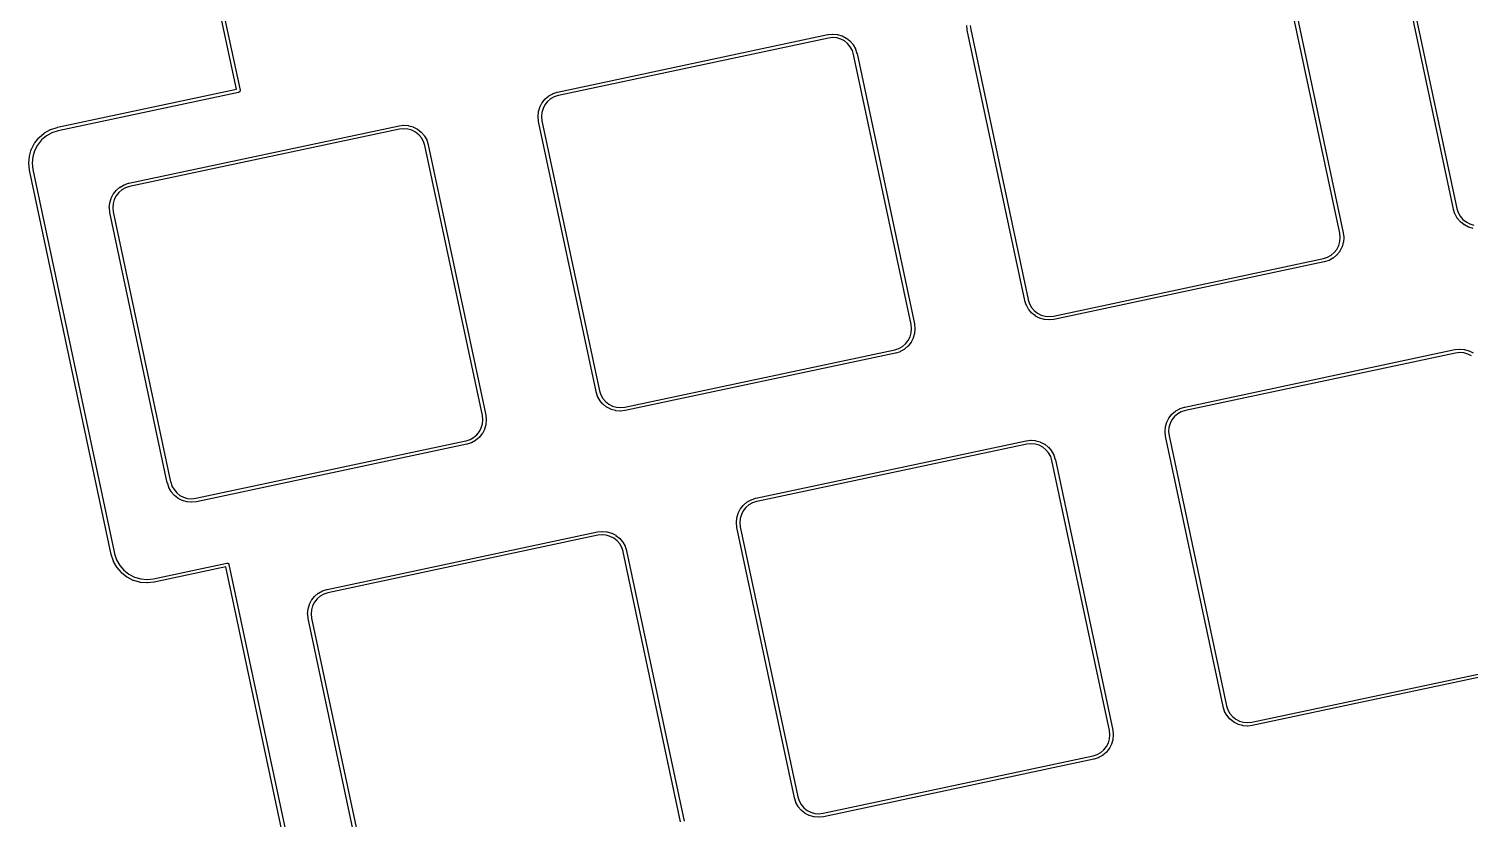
# Model space of a CAD drawing. Extents: x 18 to 369, y 6 to 139.
# Drawn here: x 190.5 to 253.2, y 63.1 to 97.5 of the extents above; entities that cross this region are included whole.
import ezdxf

# ---------------------------------------------------------------- set-up
doc = ezdxf.new("R2010")
doc.units = 0
doc.layers.add('BLACK', color=7, linetype='CONTINUOUS')

msp = doc.modelspace()

# ---------------------------------------------------------------- linework, layer by layer
at = {"layer": 'BLACK', "linetype": 'CONTINUOUS'}
for p, q in [((199.561, 94.8669), (195.925, 111.971)), ((196.073, 111.995), (199.722, 94.8284)), ((252.461, 89.6509), (249.965, 101.396)), ((250.113, 101.42), (252.607, 89.6857)), ((247.52, 88.6081), (245.026, 100.342)), ((245.172, 100.377), (247.668, 88.6321)), ((213.526, 94.7458), (225.268, 97.2415)), ((225.268, 97.2415), (225.277, 97.2426)), ((225.277, 97.2426), (225.465, 97.2637)), ((225.475, 97.1138), (225.292, 97.0933)), ((225.465, 97.2637), (225.466, 97.2638)), ((225.465, 97.2637), (225.465, 97.2637)), ((225.465, 97.2637), (225.465, 97.2637)), ((225.466, 97.2638), (225.473, 97.2638)), ((225.473, 97.2638), (225.48, 97.2639)), ((225.654, 97.0987), (225.475, 97.1138)), ((225.48, 97.2639), (225.674, 97.2476)), ((225.674, 97.2476), (225.675, 97.2475)), ((225.675, 97.2475), (225.682, 97.2462)), ((225.682, 97.2462), (225.689, 97.2449)), ((225.689, 97.2449), (225.876, 97.1911)), ((225.876, 97.1911), (225.877, 97.1908)), ((225.877, 97.1908), (225.884, 97.1883)), ((225.884, 97.1883), (225.89, 97.1858)), ((225.89, 97.1858), (226.064, 97.0965)), ((231.33, 97.4462), (231.309, 97.6327)), ((231.33, 97.4461), (231.33, 97.4462)), ((231.331, 97.4351), (231.33, 97.4461)), ((233.828, 85.6902), (231.331, 97.4351)), ((231.459, 97.6421), (231.48, 97.459)), ((231.48, 97.459), (233.974, 85.7251)), ((225.292, 97.0933), (213.558, 94.5992)), ((225.828, 97.049), (225.654, 97.0987)), ((225.988, 96.9665), (225.828, 97.049)), ((226.13, 96.8544), (225.988, 96.9665)), ((226.064, 97.0965), (226.064, 97.0965)), ((226.064, 97.0965), (226.064, 97.0965)), ((226.064, 97.0965), (226.064, 97.0961)), ((226.064, 97.0961), (226.07, 97.0923)), ((226.07, 97.0923), (226.076, 97.0886)), ((226.076, 97.0886), (226.229, 96.9674)), ((226.247, 96.717), (226.13, 96.8544)), ((226.229, 96.9674), (226.229, 96.9674)), ((226.229, 96.9674), (226.229, 96.9674)), ((226.229, 96.9674), (226.23, 96.9667)), ((226.23, 96.9667), (226.234, 96.962)), ((226.234, 96.962), (226.239, 96.9572)), ((226.239, 96.9572), (226.366, 96.8086)), ((226.335, 96.5594), (226.247, 96.717)), ((226.392, 96.3844), (226.335, 96.5594)), ((226.366, 96.8086), (226.366, 96.8086)), ((226.366, 96.8086), (226.366, 96.8086)), ((226.366, 96.8086), (226.366, 96.8078)), ((226.366, 96.8078), (226.37, 96.8022)), ((226.37, 96.8022), (226.374, 96.7966)), ((226.374, 96.7966), (226.469, 96.6262)), ((226.469, 96.6262), (226.469, 96.6262)), ((226.469, 96.6262), (226.469, 96.6262)), ((226.469, 96.6262), (226.47, 96.6253)), ((226.47, 96.6253), (226.473, 96.619)), ((226.473, 96.619), (226.475, 96.6128)), ((226.475, 96.6128), (226.536, 96.4272)), ((226.392, 96.3814), (226.392, 96.3844)), ((228.887, 84.6474), (226.392, 96.3814)), ((226.536, 96.4272), (226.536, 96.4262)), ((226.536, 96.4262), (226.537, 96.423)), ((226.537, 96.423), (226.538, 96.4199)), ((226.538, 96.4199), (226.538, 96.4165)), ((226.538, 96.4165), (226.538, 96.4164)), ((226.538, 96.4164), (229.035, 84.6714)), ((191.785, 93.2143), (199.561, 94.8669)), ((199.662, 94.7351), (191.82, 93.0684)), ((199.665, 94.7355), (199.662, 94.7351)), ((199.669, 94.7366), (199.665, 94.7355)), ((199.679, 94.7399), (199.669, 94.7366)), ((199.669, 94.7366), (199.669, 94.7366)), ((199.692, 94.7471), (199.679, 94.7399)), ((199.704, 94.7566), (199.692, 94.7471)), ((199.713, 94.7681), (199.704, 94.7566)), ((199.72, 94.7813), (199.713, 94.7681)), ((199.724, 94.7954), (199.72, 94.7813)), ((199.722, 94.8284), (199.723, 94.8248)), ((199.723, 94.8248), (199.725, 94.8102)), ((199.725, 94.8102), (199.724, 94.7954)), ((213.142, 94.5809), (213.313, 94.6762)), ((213.313, 94.6762), (213.314, 94.6767)), ((213.313, 94.6762), (213.313, 94.6762)), ((213.313, 94.6762), (213.313, 94.6762)), ((213.314, 94.6767), (213.32, 94.6793)), ((213.32, 94.6793), (213.326, 94.682)), ((213.326, 94.682), (213.512, 94.7423)), ((213.555, 94.5985), (213.38, 94.5416)), ((213.512, 94.7423), (213.513, 94.7426)), ((213.513, 94.7426), (213.516, 94.7433)), ((213.516, 94.7433), (213.519, 94.7443)), ((213.519, 94.7443), (213.523, 94.745)), ((213.523, 94.7451), (213.526, 94.7458)), ((213.523, 94.745), (213.523, 94.7451)), ((213.526, 94.7458), (213.526, 94.7458)), ((213.526, 94.7458), (213.526, 94.7458)), ((213.558, 94.5992), (213.555, 94.5985)), ((213.558, 94.5992), (213.558, 94.5992)), ((212.694, 93.8955), (212.748, 94.0831)), ((212.748, 94.0841), (212.751, 94.0904)), ((212.748, 94.0831), (212.748, 94.0841)), ((212.751, 94.0904), (212.753, 94.0967)), ((212.753, 94.0967), (212.843, 94.2703)), ((212.89, 94.0347), (212.84, 93.8612)), ((212.843, 94.2712), (212.847, 94.2769)), ((212.843, 94.2703), (212.843, 94.2712)), ((212.843, 94.2703), (212.843, 94.2703)), ((212.843, 94.2703), (212.843, 94.2703)), ((212.847, 94.2769), (212.85, 94.2826)), ((212.85, 94.2826), (212.972, 94.4356)), ((212.973, 94.1952), (212.89, 94.0347)), ((212.972, 94.4364), (212.977, 94.4412)), ((212.972, 94.4356), (212.972, 94.4364)), ((213.085, 94.3366), (212.973, 94.1952)), ((212.977, 94.4412), (212.982, 94.4461)), ((212.982, 94.4461), (213.13, 94.5726)), ((213.222, 94.4536), (213.085, 94.3366)), ((213.13, 94.5726), (213.131, 94.5733)), ((213.13, 94.5726), (213.13, 94.5726)), ((213.13, 94.5726), (213.13, 94.5726)), ((213.131, 94.5733), (213.137, 94.5771)), ((213.137, 94.5771), (213.142, 94.5809)), ((213.38, 94.5416), (213.222, 94.4536)), ((212.675, 93.6866), (212.691, 93.8811)), ((212.675, 93.6798), (212.675, 93.6866)), ((212.675, 93.673), (212.675, 93.6798)), ((212.675, 93.672), (212.675, 93.673)), ((212.697, 93.4781), (212.675, 93.672)), ((212.691, 93.8811), (212.692, 93.8822)), ((212.692, 93.8822), (212.693, 93.8888)), ((212.693, 93.8888), (212.694, 93.8955)), ((212.697, 93.478), (212.697, 93.4781)), ((212.698, 93.4744), (212.697, 93.478)), ((215.194, 81.7295), (212.698, 93.4744)), ((212.84, 93.8612), (212.825, 93.6814)), ((212.825, 93.6814), (212.846, 93.4984)), ((212.846, 93.4984), (215.34, 81.7643)), ((190.797, 92.5336), (190.979, 92.763)), ((190.979, 92.7639), (190.984, 92.7687)), ((190.979, 92.763), (190.979, 92.7639)), ((190.979, 92.763), (190.979, 92.763)), ((190.979, 92.763), (190.979, 92.763)), ((190.984, 92.7687), (190.989, 92.7736)), ((190.989, 92.7736), (191.212, 92.9633)), ((191.303, 92.8443), (191.092, 92.6641)), ((191.212, 92.9633), (191.213, 92.964)), ((191.212, 92.9633), (191.212, 92.9633)), ((191.212, 92.9633), (191.212, 92.9633)), ((191.213, 92.964), (191.218, 92.9678)), ((191.218, 92.9678), (191.224, 92.9717)), ((191.224, 92.9717), (191.479, 93.1145)), ((191.546, 92.98), (191.303, 92.8443)), ((191.479, 93.1145), (191.48, 93.115)), ((191.48, 93.115), (191.487, 93.1176)), ((191.487, 93.1176), (191.493, 93.1203)), ((191.493, 93.1203), (191.771, 93.2108)), ((191.814, 93.067), (191.546, 92.98)), ((191.771, 93.2108), (191.772, 93.2111)), ((191.772, 93.2111), (191.775, 93.2118)), ((191.775, 93.2118), (191.779, 93.2128)), ((191.779, 93.2128), (191.785, 93.2142)), ((191.785, 93.2142), (191.785, 93.2143)), ((191.82, 93.0684), (191.814, 93.067)), ((194.892, 90.7851), (206.634, 93.2808)), ((206.658, 93.1326), (194.924, 90.6385)), ((206.634, 93.2808), (206.638, 93.2812)), ((206.638, 93.2812), (206.832, 93.303)), ((206.638, 93.2812), (206.638, 93.2812)), ((206.841, 93.1531), (206.658, 93.1326)), ((206.832, 93.303), (206.833, 93.3031)), ((206.832, 93.303), (206.832, 93.303)), ((206.833, 93.3031), (206.839, 93.3031)), ((206.839, 93.3031), (206.846, 93.3032)), ((207.021, 93.138), (206.841, 93.1531)), ((206.846, 93.3032), (207.041, 93.2869)), ((207.194, 93.0883), (207.021, 93.138)), ((207.041, 93.2869), (207.041, 93.2869)), ((207.041, 93.2869), (207.042, 93.2868)), ((207.042, 93.2868), (207.048, 93.2855)), ((207.048, 93.2855), (207.055, 93.2842)), ((207.055, 93.2842), (207.243, 93.2304)), ((207.355, 93.0058), (207.194, 93.0883)), ((207.243, 93.2304), (207.243, 93.2304)), ((207.243, 93.2304), (207.243, 93.2304)), ((207.243, 93.2304), (207.244, 93.2301)), ((207.244, 93.2301), (207.25, 93.2275)), ((207.25, 93.2275), (207.256, 93.225)), ((207.256, 93.225), (207.43, 93.1358)), ((207.496, 92.8937), (207.355, 93.0058)), ((207.43, 93.1358), (207.43, 93.1358)), ((207.43, 93.1358), (207.43, 93.1358)), ((207.43, 93.1358), (207.431, 93.1353)), ((207.431, 93.1353), (207.436, 93.1316)), ((207.436, 93.1316), (207.442, 93.1279)), ((207.442, 93.1279), (207.595, 93.0067)), ((207.613, 92.7563), (207.496, 92.8937)), ((207.595, 93.0067), (207.596, 93.006)), ((207.596, 93.006), (207.601, 93.0012)), ((207.601, 93.0012), (207.606, 92.9965)), ((207.606, 92.9965), (207.732, 92.8479)), ((207.701, 92.5987), (207.613, 92.7563)), ((207.732, 92.8479), (207.732, 92.8479)), ((207.732, 92.8479), (207.732, 92.8479)), ((207.732, 92.8479), (207.733, 92.8471)), ((207.733, 92.8471), (207.737, 92.8415)), ((207.737, 92.8415), (207.74, 92.8359)), ((207.74, 92.8359), (207.836, 92.6655)), ((190.569, 91.9659), (190.65, 92.2473)), ((190.65, 92.2483), (190.653, 92.2546)), ((190.65, 92.2473), (190.65, 92.2483)), ((190.653, 92.2546), (190.655, 92.2609)), ((190.655, 92.2609), (190.789, 92.5213)), ((190.792, 92.1989), (190.715, 91.9316)), ((190.789, 92.5222), (190.793, 92.5279)), ((190.789, 92.5213), (190.789, 92.5222)), ((190.789, 92.5213), (190.789, 92.5213)), ((190.789, 92.5213), (190.789, 92.5213)), ((190.919, 92.4462), (190.792, 92.1989)), ((190.793, 92.5279), (190.797, 92.5336)), ((191.092, 92.6641), (190.919, 92.4462)), ((207.758, 92.4237), (207.701, 92.5987)), ((207.759, 92.4206), (207.758, 92.4237)), ((210.253, 80.6867), (207.759, 92.4206)), ((207.836, 92.6655), (207.836, 92.6646)), ((207.836, 92.6646), (207.839, 92.6583)), ((207.839, 92.6583), (207.842, 92.6521)), ((207.842, 92.6521), (207.902, 92.4665)), ((207.902, 92.4665), (207.902, 92.4655)), ((207.902, 92.4655), (207.903, 92.4623)), ((207.903, 92.4623), (207.904, 92.4591)), ((207.904, 92.4591), (207.905, 92.4558)), ((207.905, 92.4558), (207.905, 92.4557)), ((207.905, 92.4557), (207.905, 92.4524)), ((207.905, 92.4524), (207.905, 92.4523)), ((207.905, 92.4523), (207.905, 92.4522)), ((207.905, 92.4522), (210.401, 80.7107)), ((190.542, 91.6598), (190.566, 91.9515)), ((190.542, 91.653), (190.542, 91.6598)), ((190.542, 91.6462), (190.542, 91.653)), ((190.542, 91.6452), (190.542, 91.6462)), ((190.574, 91.3617), (190.542, 91.6452)), ((190.566, 91.9526), (190.568, 91.9592)), ((190.566, 91.9515), (190.566, 91.9526)), ((190.568, 91.9592), (190.569, 91.9659)), ((190.715, 91.9316), (190.692, 91.6546)), ((190.692, 91.6546), (190.723, 91.3744)), ((190.574, 91.3616), (190.574, 91.3617)), ((190.575, 91.3506), (190.574, 91.3616)), ((194.124, 74.6562), (190.575, 91.3506)), ((190.723, 91.3744), (194.27, 74.6911)), ((194.12, 90.136), (194.209, 90.3096)), ((194.209, 90.3105), (194.213, 90.3162)), ((194.209, 90.3096), (194.209, 90.3105)), ((194.209, 90.3096), (194.209, 90.3096)), ((194.209, 90.3096), (194.209, 90.3096)), ((194.213, 90.3162), (194.217, 90.3219)), ((194.217, 90.3219), (194.338, 90.4749)), ((194.339, 90.2345), (194.256, 90.074)), ((194.338, 90.4749), (194.339, 90.4757)), ((194.339, 90.4757), (194.343, 90.4805)), ((194.451, 90.3759), (194.339, 90.2345)), ((194.343, 90.4805), (194.348, 90.4854)), ((194.348, 90.4854), (194.497, 90.6119)), ((194.588, 90.4929), (194.451, 90.3759)), ((194.497, 90.6119), (194.498, 90.6125)), ((194.497, 90.6119), (194.497, 90.6119)), ((194.497, 90.6119), (194.497, 90.6119)), ((194.498, 90.6125), (194.503, 90.6163)), ((194.503, 90.6163), (194.509, 90.6202)), ((194.509, 90.6202), (194.679, 90.7154)), ((194.746, 90.5809), (194.588, 90.4929)), ((194.679, 90.7154), (194.68, 90.7159)), ((194.68, 90.7159), (194.686, 90.7186)), ((194.686, 90.7186), (194.693, 90.7213)), ((194.693, 90.7213), (194.878, 90.7816)), ((194.921, 90.6378), (194.746, 90.5809)), ((194.878, 90.7816), (194.879, 90.7819)), ((194.879, 90.7819), (194.882, 90.7826)), ((194.882, 90.7826), (194.885, 90.7836)), ((194.885, 90.7836), (194.889, 90.7843)), ((194.889, 90.7844), (194.892, 90.785)), ((194.889, 90.7843), (194.889, 90.7844)), ((194.892, 90.785), (194.892, 90.7851)), ((194.892, 90.7851), (194.892, 90.7851)), ((194.924, 90.6385), (194.921, 90.6378)), ((194.924, 90.6385), (194.924, 90.6385)), ((194.041, 89.7259), (194.058, 89.9204)), ((194.042, 89.7191), (194.041, 89.7259)), ((194.042, 89.7123), (194.042, 89.7191)), ((194.042, 89.7113), (194.042, 89.7123)), ((194.063, 89.5173), (194.042, 89.7113)), ((194.058, 89.9214), (194.059, 89.9281)), ((194.058, 89.9204), (194.058, 89.9214)), ((194.059, 89.9281), (194.06, 89.9348)), ((194.06, 89.9348), (194.114, 90.1224)), ((194.114, 90.1224), (194.115, 90.1234)), ((194.114, 90.1224), (194.114, 90.1224)), ((194.114, 90.1224), (194.114, 90.1224)), ((194.115, 90.1234), (194.117, 90.1297)), ((194.117, 90.1297), (194.12, 90.136)), ((194.207, 89.9005), (194.192, 89.7207)), ((194.192, 89.7207), (194.212, 89.5377)), ((194.256, 90.074), (194.207, 89.9005)), ((252.461, 89.6508), (252.461, 89.6509)), ((252.462, 89.6474), (252.461, 89.6508)), ((252.463, 89.6443), (252.462, 89.6474)), ((252.464, 89.6411), (252.463, 89.6443)), ((252.464, 89.6401), (252.464, 89.6411)), ((252.524, 89.4545), (252.464, 89.6401)), ((252.607, 89.6857), (252.608, 89.6828)), ((252.608, 89.6828), (252.665, 89.5078)), ((194.064, 89.5137), (194.063, 89.5173)), ((194.063, 89.5173), (194.063, 89.5173)), ((196.56, 77.7687), (194.064, 89.5137)), ((194.212, 89.5377), (196.706, 77.8036)), ((252.527, 89.4483), (252.524, 89.4545)), ((252.53, 89.442), (252.527, 89.4483)), ((252.53, 89.4411), (252.53, 89.442)), ((252.53, 89.441), (252.53, 89.4411)), ((252.53, 89.4411), (252.53, 89.4411)), ((252.626, 89.2707), (252.53, 89.441)), ((252.629, 89.2651), (252.626, 89.2707)), ((252.633, 89.2595), (252.629, 89.2651)), ((252.634, 89.2587), (252.633, 89.2595)), ((252.76, 89.11), (252.634, 89.2587)), ((252.634, 89.2587), (252.634, 89.2587)), ((252.634, 89.2587), (252.634, 89.2587)), ((252.665, 89.5078), (252.753, 89.3503)), ((252.753, 89.3503), (252.87, 89.2129)), ((252.765, 89.1053), (252.76, 89.11)), ((252.77, 89.1005), (252.765, 89.1053)), ((252.771, 89.0999), (252.77, 89.1005)), ((252.924, 88.9786), (252.771, 89.0999)), ((252.771, 89.0999), (252.771, 89.0999)), ((252.771, 89.0999), (252.771, 89.0999)), ((252.87, 89.2129), (253.011, 89.1008)), ((252.93, 88.975), (252.924, 88.9786)), ((252.935, 88.9712), (252.93, 88.975)), ((252.936, 88.9707), (252.935, 88.9712)), ((253.11, 88.8815), (252.936, 88.9707)), ((252.936, 88.9707), (252.936, 88.9707)), ((252.936, 88.9707), (252.936, 88.9707)), ((253.011, 89.1008), (253.172, 89.0183)), ((253.172, 89.0183), (253.345, 88.9685)), ((247.541, 88.4251), (247.52, 88.6081)), ((247.526, 88.2453), (247.541, 88.4251)), ((247.668, 88.6321), (247.669, 88.6285)), ((247.669, 88.6285), (247.669, 88.6285)), ((247.669, 88.6285), (247.691, 88.4345)), ((247.691, 88.4199), (247.675, 88.2254)), ((247.691, 88.4345), (247.691, 88.4335)), ((247.691, 88.4335), (247.691, 88.4267)), ((247.691, 88.4267), (247.691, 88.4199)), ((253.116, 88.879), (253.11, 88.8815)), ((253.122, 88.8764), (253.116, 88.879)), ((253.123, 88.8761), (253.122, 88.8764)), ((253.311, 88.8223), (253.123, 88.8761)), ((247.144, 87.6529), (247.281, 87.7699)), ((247.281, 87.7699), (247.393, 87.9113)), ((247.393, 87.9113), (247.476, 88.0718)), ((247.516, 87.8239), (247.394, 87.671)), ((247.476, 88.0718), (247.526, 88.2453)), ((247.519, 87.8296), (247.516, 87.8239)), ((247.523, 87.8353), (247.519, 87.8296)), ((247.613, 88.0098), (247.523, 87.8362)), ((247.523, 87.8362), (247.523, 87.8362)), ((247.523, 87.8362), (247.523, 87.8362)), ((247.523, 87.8362), (247.523, 87.8353)), ((247.615, 88.0162), (247.613, 88.0098)), ((247.618, 88.0224), (247.615, 88.0162)), ((247.672, 88.211), (247.618, 88.0234)), ((247.618, 88.0234), (247.618, 88.0224)), ((247.673, 88.2177), (247.672, 88.211)), ((247.674, 88.2244), (247.673, 88.2177)), ((247.675, 88.2254), (247.674, 88.2244)), ((235.074, 85.0132), (246.808, 87.5074)), ((246.843, 87.3615), (235.098, 84.865)), ((246.808, 87.5074), (246.811, 87.508)), ((246.811, 87.508), (246.986, 87.5649)), ((246.847, 87.3622), (246.843, 87.3615)), ((246.843, 87.3615), (246.843, 87.3615)), ((246.85, 87.3632), (246.847, 87.3622)), ((246.853, 87.3639), (246.85, 87.3632)), ((246.854, 87.3642), (246.853, 87.3639)), ((247.04, 87.4245), (246.854, 87.3642)), ((246.986, 87.5649), (247.144, 87.6529)), ((247.046, 87.4272), (247.04, 87.4245)), ((247.052, 87.4299), (247.046, 87.4272)), ((247.053, 87.4304), (247.052, 87.4299)), ((247.224, 87.5256), (247.053, 87.4304)), ((247.053, 87.4304), (247.053, 87.4304)), ((247.053, 87.4304), (247.053, 87.4304)), ((247.229, 87.5295), (247.224, 87.5256)), ((247.235, 87.5333), (247.229, 87.5295)), ((247.236, 87.5339), (247.235, 87.5333)), ((247.384, 87.6604), (247.236, 87.534)), ((247.236, 87.534), (247.236, 87.5339)), ((247.236, 87.5339), (247.236, 87.5339)), ((247.389, 87.6653), (247.384, 87.6604)), ((247.394, 87.6702), (247.389, 87.6653)), ((247.394, 87.671), (247.394, 87.6702)), ((233.828, 85.69), (233.828, 85.6902)), ((233.828, 85.6867), (233.828, 85.69)), ((233.829, 85.6836), (233.828, 85.6867)), ((233.83, 85.6804), (233.829, 85.6836)), ((233.83, 85.6794), (233.83, 85.6804)), ((233.891, 85.4938), (233.83, 85.6794)), ((233.893, 85.4875), (233.891, 85.4938)), ((233.896, 85.4813), (233.893, 85.4875)), ((233.897, 85.4804), (233.896, 85.4813)), ((233.897, 85.4803), (233.897, 85.4804)), ((233.992, 85.31), (233.897, 85.4803)), ((233.897, 85.4803), (233.897, 85.4803)), ((233.974, 85.7251), (233.974, 85.7221)), ((233.974, 85.7221), (234.031, 85.5471)), ((233.996, 85.3044), (233.992, 85.31)), ((233.999, 85.2988), (233.996, 85.3044)), ((234, 85.298), (233.999, 85.2988)), ((234, 85.2979), (234, 85.298)), ((234, 85.298), (234, 85.298)), ((234.127, 85.1493), (234, 85.2979)), ((234.031, 85.5471), (234.119, 85.3896)), ((234.119, 85.3896), (234.236, 85.2521)), ((234.236, 85.2521), (234.378, 85.1401)), ((228.907, 84.4644), (228.887, 84.6474)), ((229.035, 84.6714), (229.035, 84.6678)), ((229.035, 84.6678), (229.035, 84.6678)), ((229.035, 84.6678), (229.057, 84.4738)), ((234.132, 85.1446), (234.127, 85.1493)), ((234.136, 85.1398), (234.132, 85.1446)), ((234.137, 85.1392), (234.136, 85.1398)), ((234.29, 85.0179), (234.137, 85.1392)), ((234.296, 85.0142), (234.29, 85.0179)), ((234.302, 85.0105), (234.296, 85.0142)), ((234.302, 85.01), (234.302, 85.0105)), ((234.476, 84.9208), (234.302, 85.01)), ((234.378, 85.1401), (234.538, 85.0576)), ((234.482, 84.9183), (234.476, 84.9208)), ((234.489, 84.9157), (234.482, 84.9183)), ((234.49, 84.9154), (234.489, 84.9157)), ((234.677, 84.8616), (234.49, 84.9154)), ((234.538, 85.0576), (234.712, 85.0078)), ((234.684, 84.8604), (234.677, 84.8616)), ((234.691, 84.8591), (234.684, 84.8604)), ((234.692, 84.859), (234.691, 84.8591)), ((234.886, 84.8426), (234.692, 84.859)), ((234.692, 84.859), (234.692, 84.859)), ((234.692, 84.859), (234.692, 84.859)), ((234.712, 85.0078), (234.891, 84.9927)), ((234.893, 84.8427), (234.886, 84.8426)), ((234.891, 84.9927), (235.074, 85.0132)), ((234.9, 84.8427), (234.893, 84.8427)), ((234.901, 84.8428), (234.9, 84.8427)), ((235.095, 84.8646), (234.901, 84.8428)), ((235.098, 84.865), (235.095, 84.8646)), ((235.095, 84.8646), (235.095, 84.8646)), ((228.648, 83.8092), (228.76, 83.9506)), ((228.76, 83.9506), (228.842, 84.1111)), ((228.842, 84.1111), (228.892, 84.2846)), ((228.979, 84.0491), (228.89, 83.8755)), ((228.892, 84.2846), (228.907, 84.4644)), ((228.981, 84.0554), (228.979, 84.0491)), ((228.984, 84.0617), (228.981, 84.0554)), ((229.038, 84.2503), (228.984, 84.0627)), ((228.984, 84.0627), (228.984, 84.0617)), ((229.039, 84.257), (229.038, 84.2503)), ((229.041, 84.2637), (229.039, 84.257)), ((229.057, 84.4592), (229.041, 84.2647)), ((229.041, 84.2647), (229.041, 84.2647)), ((229.041, 84.2647), (229.041, 84.2647)), ((229.041, 84.2647), (229.041, 84.2637)), ((229.057, 84.4738), (229.057, 84.4728)), ((229.057, 84.4728), (229.057, 84.466)), ((229.057, 84.466), (229.057, 84.4592)), ((216.441, 81.0525), (228.175, 83.5467)), ((228.21, 83.4008), (216.465, 80.9043)), ((228.175, 83.5467), (228.178, 83.5473)), ((228.178, 83.5473), (228.353, 83.6042)), ((228.213, 83.4015), (228.21, 83.4008)), ((228.21, 83.4008), (228.21, 83.4008)), ((228.216, 83.4025), (228.213, 83.4015)), ((228.219, 83.4032), (228.216, 83.4025)), ((228.22, 83.4035), (228.219, 83.4032)), ((228.406, 83.4638), (228.22, 83.4035)), ((228.353, 83.6042), (228.51, 83.6922)), ((228.412, 83.4665), (228.406, 83.4638)), ((228.419, 83.4692), (228.412, 83.4665)), ((228.59, 83.5649), (228.419, 83.4697)), ((228.419, 83.4697), (228.419, 83.4697)), ((228.419, 83.4697), (228.419, 83.4697)), ((228.419, 83.4697), (228.419, 83.4692)), ((228.51, 83.6922), (228.648, 83.8092)), ((228.595, 83.5687), (228.59, 83.5649)), ((228.601, 83.5726), (228.595, 83.5687)), ((228.602, 83.5732), (228.601, 83.5726)), ((228.75, 83.6997), (228.602, 83.5732)), ((228.755, 83.7046), (228.75, 83.6997)), ((228.76, 83.7094), (228.755, 83.7046)), ((228.761, 83.7102), (228.76, 83.7094)), ((228.882, 83.8632), (228.761, 83.7102)), ((228.886, 83.8689), (228.882, 83.8632)), ((228.889, 83.8746), (228.886, 83.8689)), ((228.89, 83.8755), (228.889, 83.8746)), ((240.78, 81.0565), (252.521, 83.5523)), ((252.545, 83.404), (240.811, 80.9099)), ((252.521, 83.5523), (252.528, 83.553)), ((252.528, 83.553), (252.719, 83.5744)), ((252.728, 83.4245), (252.545, 83.404)), ((252.719, 83.5744), (252.72, 83.5745)), ((252.719, 83.5744), (252.719, 83.5744)), ((252.72, 83.5745), (252.727, 83.5745)), ((252.727, 83.5745), (252.734, 83.5746)), ((252.908, 83.4094), (252.728, 83.4245)), ((252.734, 83.5746), (252.928, 83.5583)), ((253.082, 83.3597), (252.908, 83.4094)), ((252.928, 83.5583), (252.929, 83.5582)), ((252.929, 83.5582), (252.936, 83.5569)), ((252.936, 83.5569), (252.942, 83.5557)), ((252.942, 83.5557), (253.13, 83.5019)), ((253.242, 83.2772), (253.082, 83.3597)), ((253.13, 83.5019), (253.13, 83.5019)), ((253.13, 83.5019), (253.131, 83.5016)), ((253.131, 83.5016), (253.137, 83.499)), ((253.137, 83.499), (253.144, 83.4965)), ((253.144, 83.4965), (253.317, 83.4073)), ((215.194, 81.7293), (215.194, 81.7295)), ((215.195, 81.726), (215.194, 81.7293)), ((215.196, 81.7229), (215.195, 81.726)), ((215.196, 81.7196), (215.196, 81.7229)), ((215.197, 81.7186), (215.196, 81.7196)), ((215.257, 81.533), (215.197, 81.7186)), ((215.26, 81.5268), (215.257, 81.533)), ((215.262, 81.5205), (215.26, 81.5268)), ((215.263, 81.5196), (215.262, 81.5205)), ((215.358, 81.3493), (215.263, 81.5196)), ((215.263, 81.5196), (215.263, 81.5196)), ((215.263, 81.5196), (215.263, 81.5196)), ((215.34, 81.7643), (215.341, 81.7614)), ((215.341, 81.7614), (215.397, 81.5864)), ((215.397, 81.5864), (215.485, 81.4289)), ((215.362, 81.3437), (215.358, 81.3493)), ((215.366, 81.338), (215.362, 81.3437)), ((215.366, 81.3372), (215.366, 81.338)), ((215.493, 81.1886), (215.366, 81.3372)), ((215.366, 81.3372), (215.366, 81.3372)), ((215.366, 81.3372), (215.366, 81.3372)), ((215.485, 81.4289), (215.602, 81.2914)), ((215.498, 81.1839), (215.493, 81.1886)), ((215.503, 81.1791), (215.498, 81.1839)), ((215.503, 81.1784), (215.503, 81.1791)), ((215.656, 81.0572), (215.503, 81.1784)), ((215.602, 81.2914), (215.744, 81.1793)), ((215.662, 81.0535), (215.656, 81.0572)), ((215.668, 81.0498), (215.662, 81.0535)), ((215.669, 81.0493), (215.668, 81.0498)), ((215.842, 80.9601), (215.669, 81.0493)), ((215.744, 81.1793), (215.904, 81.0969)), ((215.849, 80.9576), (215.842, 80.9601)), ((215.855, 80.955), (215.849, 80.9576)), ((215.856, 80.9547), (215.855, 80.955)), ((216.044, 80.9009), (215.856, 80.9547)), ((215.904, 81.0969), (216.078, 81.0471)), ((216.05, 80.8997), (216.044, 80.9009)), ((216.057, 80.8984), (216.05, 80.8997)), ((216.058, 80.8983), (216.057, 80.8984)), ((216.252, 80.8819), (216.058, 80.8983)), ((216.078, 81.0471), (216.258, 81.032)), ((216.259, 80.882), (216.252, 80.8819)), ((216.258, 81.032), (216.441, 81.0525)), ((216.266, 80.882), (216.259, 80.882)), ((216.267, 80.8821), (216.266, 80.882)), ((216.454, 80.9031), (216.267, 80.8821)), ((216.465, 80.9043), (216.454, 80.9031)), ((216.454, 80.9031), (216.454, 80.9031)), ((240.236, 80.7568), (240.384, 80.8833)), ((240.384, 80.8833), (240.385, 80.884)), ((240.384, 80.8833), (240.384, 80.8833)), ((240.384, 80.8833), (240.384, 80.8833)), ((240.385, 80.884), (240.391, 80.8878)), ((240.391, 80.8878), (240.396, 80.8917)), ((240.396, 80.8917), (240.567, 80.9869)), ((240.633, 80.8523), (240.476, 80.7643)), ((240.567, 80.9874), (240.574, 80.99)), ((240.567, 80.9869), (240.567, 80.9874)), ((240.567, 80.9869), (240.567, 80.9869)), ((240.567, 80.9869), (240.567, 80.9869)), ((240.574, 80.99), (240.58, 80.9927)), ((240.58, 80.9927), (240.766, 81.053)), ((240.808, 80.9092), (240.633, 80.8523)), ((240.766, 81.053), (240.767, 81.0534)), ((240.767, 81.0534), (240.77, 81.054)), ((240.77, 81.054), (240.773, 81.055)), ((240.773, 81.055), (240.776, 81.0557)), ((240.776, 81.0558), (240.78, 81.0565)), ((240.776, 81.0557), (240.776, 81.0558)), ((240.78, 81.0565), (240.78, 81.0565)), ((240.78, 81.0565), (240.78, 81.0565)), ((240.811, 80.9099), (240.808, 80.9092)), ((240.811, 80.9099), (240.811, 80.9099)), ((210.208, 80.1504), (210.258, 80.3239)), ((210.273, 80.5037), (210.253, 80.6867)), ((210.258, 80.3239), (210.273, 80.5037)), ((210.404, 80.2896), (210.351, 80.102)), ((210.401, 80.7107), (210.402, 80.7006)), ((210.402, 80.7006), (210.423, 80.5131)), ((210.406, 80.2963), (210.404, 80.2896)), ((210.407, 80.3029), (210.406, 80.2963)), ((210.423, 80.4985), (210.407, 80.304)), ((210.407, 80.304), (210.407, 80.3029)), ((210.423, 80.5131), (210.423, 80.5121)), ((210.423, 80.5121), (210.423, 80.5053)), ((210.423, 80.5053), (210.423, 80.4985)), ((239.929, 79.9974), (239.945, 80.1918)), ((239.945, 80.1929), (239.947, 80.1995)), ((239.945, 80.1918), (239.945, 80.1929)), ((239.947, 80.1995), (239.948, 80.2062)), ((239.948, 80.2062), (240.002, 80.3938)), ((240.002, 80.3948), (240.005, 80.4011)), ((240.002, 80.3938), (240.002, 80.3948)), ((240.005, 80.4011), (240.007, 80.4074)), ((240.007, 80.4074), (240.096, 80.581)), ((240.144, 80.3454), (240.094, 80.172)), ((240.096, 80.581), (240.097, 80.582)), ((240.096, 80.581), (240.096, 80.581)), ((240.096, 80.581), (240.096, 80.581)), ((240.097, 80.582), (240.1, 80.5876)), ((240.1, 80.5876), (240.104, 80.5933)), ((240.104, 80.5933), (240.225, 80.7463)), ((240.226, 80.5059), (240.144, 80.3454)), ((240.225, 80.7463), (240.226, 80.7471)), ((240.225, 80.7463), (240.225, 80.7463)), ((240.225, 80.7463), (240.225, 80.7463)), ((240.226, 80.7471), (240.231, 80.7519)), ((240.338, 80.6474), (240.226, 80.5059)), ((240.231, 80.7519), (240.236, 80.7568)), ((240.476, 80.7643), (240.338, 80.6474)), ((197.807, 77.0918), (209.541, 79.586)), ((209.541, 79.586), (209.544, 79.5866)), ((209.544, 79.5866), (209.719, 79.6435)), ((209.719, 79.6435), (209.876, 79.7315)), ((209.956, 79.6042), (209.786, 79.5089)), ((209.876, 79.7315), (210.014, 79.8485)), ((209.962, 79.608), (209.956, 79.6042)), ((209.967, 79.6118), (209.962, 79.608)), ((209.968, 79.6125), (209.967, 79.6118)), ((210.117, 79.739), (209.968, 79.6125)), ((209.968, 79.6125), (209.968, 79.6125)), ((209.968, 79.6125), (209.968, 79.6125)), ((210.014, 79.8485), (210.126, 79.9899)), ((210.121, 79.7439), (210.117, 79.739)), ((210.126, 79.7487), (210.121, 79.7439)), ((210.126, 79.9899), (210.208, 80.1504)), ((210.127, 79.7495), (210.126, 79.7487)), ((210.248, 79.9025), (210.127, 79.7495)), ((210.252, 79.9082), (210.248, 79.9025)), ((210.256, 79.9139), (210.252, 79.9082)), ((210.345, 80.0884), (210.256, 79.9148)), ((210.256, 79.9148), (210.256, 79.9148)), ((210.256, 79.9148), (210.256, 79.9148)), ((210.256, 79.9148), (210.256, 79.9139)), ((210.348, 80.0947), (210.345, 80.0884)), ((210.35, 80.101), (210.348, 80.0947)), ((210.351, 80.102), (210.35, 80.101)), ((210.351, 80.102), (210.351, 80.102)), ((210.351, 80.102), (210.351, 80.102)), ((222.146, 77.0958), (233.888, 79.5915)), ((233.888, 79.5915), (233.897, 79.5926)), ((233.897, 79.5926), (234.085, 79.6137)), ((234.085, 79.6137), (234.086, 79.6138)), ((234.086, 79.6138), (234.093, 79.6138)), ((234.093, 79.6138), (234.1, 79.6139)), ((234.1, 79.6139), (234.294, 79.5976)), ((234.294, 79.5976), (234.295, 79.5975)), ((234.295, 79.5975), (234.302, 79.5962)), ((234.302, 79.5962), (234.309, 79.5949)), ((234.309, 79.5949), (234.496, 79.5411)), ((239.929, 79.9905), (239.929, 79.9974)), ((239.929, 79.9838), (239.929, 79.9905)), ((239.929, 79.9827), (239.929, 79.9838)), ((239.951, 79.7888), (239.929, 79.9827)), ((239.951, 79.7851), (239.951, 79.7888)), ((239.951, 79.7888), (239.951, 79.7888)), ((242.448, 68.0402), (239.951, 79.7851)), ((240.094, 80.172), (240.079, 79.9921)), ((240.079, 79.9921), (240.099, 79.8091)), ((240.099, 79.8091), (242.594, 68.0751)), ((209.576, 79.44), (197.831, 76.9436)), ((209.579, 79.4408), (209.576, 79.4401)), ((209.576, 79.4401), (209.576, 79.44)), ((209.582, 79.4418), (209.579, 79.4408)), ((209.586, 79.4425), (209.582, 79.4418)), ((209.587, 79.4428), (209.586, 79.4425)), ((209.772, 79.5031), (209.587, 79.4428)), ((209.779, 79.5058), (209.772, 79.5031)), ((209.785, 79.5084), (209.779, 79.5058)), ((209.786, 79.5089), (209.785, 79.5084)), ((209.786, 79.5089), (209.786, 79.5089)), ((209.786, 79.5089), (209.786, 79.5089)), ((233.912, 79.4433), (222.178, 76.9492)), ((234.095, 79.4638), (233.912, 79.4433)), ((234.274, 79.4487), (234.095, 79.4638)), ((234.448, 79.399), (234.274, 79.4487)), ((234.608, 79.3165), (234.448, 79.399)), ((234.496, 79.5411), (234.497, 79.5408)), ((234.497, 79.5408), (234.504, 79.5383)), ((234.504, 79.5383), (234.51, 79.5358)), ((234.51, 79.5358), (234.684, 79.4465)), ((234.75, 79.2044), (234.608, 79.3165)), ((234.684, 79.4465), (234.684, 79.4465)), ((234.684, 79.4465), (234.684, 79.4465)), ((234.684, 79.4465), (234.684, 79.4461)), ((234.684, 79.4461), (234.69, 79.4423)), ((234.69, 79.4423), (234.696, 79.4386)), ((234.696, 79.4386), (234.849, 79.3174)), ((234.867, 79.067), (234.75, 79.2044)), ((234.849, 79.3174), (234.849, 79.3174)), ((234.849, 79.3174), (234.849, 79.3174)), ((234.849, 79.3174), (234.85, 79.3167)), ((234.85, 79.3167), (234.854, 79.312)), ((234.854, 79.312), (234.859, 79.3072)), ((234.859, 79.3072), (234.986, 79.1586)), ((234.955, 78.9094), (234.867, 79.067)), ((234.986, 79.1586), (234.987, 79.1578)), ((234.987, 79.1578), (234.99, 79.1522)), ((234.99, 79.1522), (234.994, 79.1466)), ((234.994, 79.1466), (235.089, 78.9762)), ((235.089, 78.9762), (235.089, 78.9762)), ((235.089, 78.9762), (235.089, 78.9762)), ((235.089, 78.9762), (235.09, 78.9753)), ((235.09, 78.9753), (235.093, 78.969)), ((235.093, 78.969), (235.095, 78.9628)), ((235.095, 78.9628), (235.156, 78.7772)), ((235.012, 78.7344), (234.955, 78.9094)), ((235.012, 78.7314), (235.012, 78.7344)), ((237.507, 66.9974), (235.012, 78.7314)), ((235.156, 78.7772), (235.156, 78.7762)), ((235.156, 78.7762), (235.157, 78.773)), ((235.157, 78.773), (235.158, 78.7699)), ((235.158, 78.7699), (235.158, 78.7665)), ((235.158, 78.7665), (235.158, 78.7664)), ((235.158, 78.7664), (237.655, 67.0214)), ((196.56, 77.7686), (196.56, 77.7687)), ((196.561, 77.7653), (196.56, 77.7686)), ((196.562, 77.7621), (196.561, 77.7653)), ((196.563, 77.7589), (196.562, 77.7621)), ((196.563, 77.7579), (196.563, 77.7589)), ((196.623, 77.5723), (196.563, 77.7579)), ((196.706, 77.8036), (196.707, 77.8007)), ((196.707, 77.8007), (196.764, 77.6257)), ((196.626, 77.5661), (196.623, 77.5723)), ((196.629, 77.5598), (196.626, 77.5661)), ((196.629, 77.5589), (196.629, 77.5598)), ((196.724, 77.3885), (196.629, 77.5589)), ((196.728, 77.3829), (196.724, 77.3885)), ((196.732, 77.3773), (196.728, 77.3829)), ((196.733, 77.3765), (196.732, 77.3773)), ((196.859, 77.2279), (196.733, 77.3765)), ((196.733, 77.3765), (196.733, 77.3765)), ((196.733, 77.3765), (196.733, 77.3765)), ((196.764, 77.6257), (196.852, 77.4681)), ((196.852, 77.4681), (196.969, 77.3307)), ((196.864, 77.2232), (196.859, 77.2279)), ((196.869, 77.2184), (196.864, 77.2232)), ((196.87, 77.2177), (196.869, 77.2184)), ((197.023, 77.0965), (196.87, 77.2177)), ((196.969, 77.3307), (197.11, 77.2186)), ((197.028, 77.0928), (197.023, 77.0965)), ((197.034, 77.0891), (197.028, 77.0928)), ((197.035, 77.0886), (197.034, 77.0891)), ((197.209, 76.9994), (197.035, 77.0886)), ((197.035, 77.0886), (197.035, 77.0886)), ((197.035, 77.0886), (197.035, 77.0886)), ((197.11, 77.2186), (197.271, 77.1361)), ((197.271, 77.1361), (197.444, 77.0864)), ((197.444, 77.0864), (197.624, 77.0713)), ((197.624, 77.0713), (197.807, 77.0918)), ((221.946, 77.032), (222.132, 77.0923)), ((222.132, 77.0923), (222.133, 77.0926)), ((222.133, 77.0926), (222.136, 77.0933)), ((222.136, 77.0933), (222.139, 77.0943)), ((222.139, 77.0943), (222.143, 77.095)), ((222.143, 77.0951), (222.146, 77.0958)), ((222.143, 77.095), (222.143, 77.0951)), ((222.146, 77.0958), (222.146, 77.0958)), ((222.146, 77.0958), (222.146, 77.0958)), ((197.215, 76.9969), (197.209, 76.9994)), ((197.221, 76.9943), (197.215, 76.9969)), ((197.222, 76.994), (197.221, 76.9943)), ((197.41, 76.9402), (197.222, 76.994)), ((197.417, 76.9389), (197.41, 76.9402)), ((197.423, 76.9376), (197.417, 76.9389)), ((197.424, 76.9375), (197.423, 76.9376)), ((197.619, 76.9212), (197.424, 76.9375)), ((197.626, 76.9213), (197.619, 76.9212)), ((197.632, 76.9213), (197.626, 76.9213)), ((197.633, 76.9214), (197.632, 76.9213)), ((197.827, 76.9432), (197.633, 76.9214)), ((197.633, 76.9214), (197.633, 76.9214)), ((197.831, 76.9436), (197.827, 76.9432)), ((197.827, 76.9432), (197.827, 76.9432)), ((221.314, 76.2455), (221.368, 76.4331)), ((221.368, 76.4341), (221.371, 76.4404)), ((221.368, 76.4331), (221.368, 76.4341)), ((221.371, 76.4404), (221.373, 76.4467)), ((221.373, 76.4467), (221.463, 76.6203)), ((221.463, 76.6212), (221.467, 76.6269)), ((221.463, 76.6203), (221.463, 76.6212)), ((221.463, 76.6203), (221.463, 76.6203)), ((221.463, 76.6203), (221.463, 76.6203)), ((221.467, 76.6269), (221.47, 76.6326)), ((221.47, 76.6326), (221.592, 76.7856)), ((221.593, 76.5452), (221.51, 76.3847)), ((221.592, 76.7864), (221.597, 76.7912)), ((221.592, 76.7856), (221.592, 76.7864)), ((221.592, 76.7856), (221.592, 76.7856)), ((221.592, 76.7856), (221.592, 76.7856)), ((221.705, 76.6866), (221.593, 76.5452)), ((221.597, 76.7912), (221.602, 76.7961)), ((221.602, 76.7961), (221.75, 76.9226)), ((221.842, 76.8036), (221.705, 76.6866)), ((221.75, 76.9226), (221.751, 76.9233)), ((221.75, 76.9226), (221.75, 76.9226)), ((221.75, 76.9226), (221.75, 76.9226)), ((221.751, 76.9233), (221.757, 76.927)), ((221.757, 76.927), (221.762, 76.9309)), ((221.762, 76.9309), (221.933, 77.0262)), ((222, 76.8916), (221.842, 76.8036)), ((221.933, 77.0262), (221.934, 77.0267)), ((221.933, 77.0262), (221.933, 77.0262)), ((221.933, 77.0262), (221.933, 77.0262)), ((221.934, 77.0267), (221.94, 77.0293)), ((221.94, 77.0293), (221.946, 77.032)), ((222.175, 76.9485), (222, 76.8916)), ((222.178, 76.9492), (222.175, 76.9485)), ((222.178, 76.9492), (222.178, 76.9492)), ((221.295, 76.0366), (221.311, 76.2311)), ((221.295, 76.0298), (221.295, 76.0366)), ((221.295, 76.023), (221.295, 76.0298)), ((221.295, 76.022), (221.295, 76.023)), ((221.316, 75.8354), (221.295, 76.022)), ((221.311, 76.2311), (221.312, 76.2322)), ((221.312, 76.2322), (221.313, 76.2388)), ((221.313, 76.2388), (221.314, 76.2455)), ((221.318, 75.8244), (221.316, 75.8354)), ((223.814, 64.0795), (221.318, 75.8244)), ((221.46, 76.2112), (221.445, 76.0314)), ((221.445, 76.0314), (221.466, 75.8484)), ((221.51, 76.3847), (221.46, 76.2112)), ((221.466, 75.8484), (223.96, 64.1144)), ((203.512, 73.1351), (215.254, 75.6308)), ((215.278, 75.4826), (203.544, 72.9884)), ((215.254, 75.6308), (215.265, 75.6321)), ((215.265, 75.6321), (215.452, 75.653)), ((215.265, 75.6321), (215.265, 75.6321)), ((215.461, 75.5031), (215.278, 75.4826)), ((215.452, 75.653), (215.453, 75.6531)), ((215.453, 75.6531), (215.459, 75.6531)), ((215.459, 75.6531), (215.466, 75.6532)), ((215.641, 75.488), (215.461, 75.5031)), ((215.466, 75.6532), (215.661, 75.6369)), ((215.814, 75.4383), (215.641, 75.488)), ((215.661, 75.6369), (215.662, 75.6368)), ((215.662, 75.6368), (215.668, 75.6354)), ((215.668, 75.6354), (215.675, 75.6342)), ((215.675, 75.6342), (215.863, 75.5804)), ((215.975, 75.3558), (215.814, 75.4383)), ((215.863, 75.5804), (215.864, 75.5801)), ((215.864, 75.5801), (215.87, 75.5775)), ((215.87, 75.5775), (215.876, 75.575)), ((215.876, 75.575), (216.05, 75.4858)), ((216.116, 75.2437), (215.975, 75.3558)), ((216.05, 75.4858), (216.05, 75.4858)), ((216.05, 75.4858), (216.05, 75.4858)), ((216.05, 75.4858), (216.051, 75.4853)), ((216.051, 75.4853), (216.056, 75.4816)), ((216.056, 75.4816), (216.062, 75.4779)), ((216.062, 75.4779), (216.215, 75.3567)), ((216.233, 75.1063), (216.116, 75.2437)), ((216.215, 75.3567), (216.216, 75.356)), ((216.216, 75.356), (216.221, 75.3512)), ((216.221, 75.3512), (216.226, 75.3465)), ((216.226, 75.3465), (216.352, 75.1979)), ((216.352, 75.1979), (216.353, 75.1971)), ((216.353, 75.1971), (216.357, 75.1914)), ((216.357, 75.1914), (216.36, 75.1859)), ((216.36, 75.1859), (216.456, 75.0155)), ((194.124, 74.6561), (194.124, 74.6562)), ((194.125, 74.6493), (194.124, 74.6561)), ((194.126, 74.6462), (194.125, 74.6493)), ((194.127, 74.643), (194.126, 74.6462)), ((194.127, 74.642), (194.127, 74.643)), ((194.218, 74.3636), (194.127, 74.642)), ((194.27, 74.6911), (194.271, 74.6847)), ((194.271, 74.6847), (194.358, 74.4169)), ((216.321, 74.9487), (216.233, 75.1063)), ((216.378, 74.7737), (216.321, 74.9487)), ((216.379, 74.7706), (216.378, 74.7737)), ((218.873, 63.0367), (216.379, 74.7706)), ((216.456, 75.0155), (216.456, 75.0155)), ((216.456, 75.0155), (216.456, 75.0155)), ((216.456, 75.0155), (216.456, 75.0146)), ((216.456, 75.0146), (216.459, 75.0083)), ((216.459, 75.0083), (216.462, 75.0021)), ((216.462, 75.0021), (216.522, 74.8165)), ((216.522, 74.8165), (216.522, 74.8155)), ((216.522, 74.8155), (216.523, 74.8123)), ((216.523, 74.8123), (216.524, 74.8091)), ((216.524, 74.8091), (216.525, 74.8058)), ((216.525, 74.8058), (216.525, 74.8057)), ((216.525, 74.8057), (219.021, 63.0607)), ((194.22, 74.3574), (194.218, 74.3636)), ((194.223, 74.3511), (194.22, 74.3574)), ((194.223, 74.3501), (194.223, 74.3511)), ((194.366, 74.0946), (194.223, 74.3501)), ((194.358, 74.4169), (194.494, 74.1742)), ((194.37, 74.089), (194.366, 74.0946)), ((194.374, 74.0834), (194.37, 74.089)), ((194.375, 74.0826), (194.374, 74.0834)), ((194.564, 73.8596), (194.375, 74.0826)), ((194.494, 74.1742), (194.674, 73.9625)), ((194.674, 73.9625), (194.892, 73.7898)), ((195.963, 73.5942), (199.149, 74.2713)), ((199.11, 74.1097), (195.987, 73.4459)), ((202.829, 56.6167), (199.11, 74.1097)), ((199.149, 74.2713), (199.152, 74.2724)), ((199.152, 74.2724), (199.156, 74.2728)), ((199.156, 74.2728), (199.167, 74.274)), ((199.156, 74.2728), (199.156, 74.2728)), ((199.167, 74.274), (199.167, 74.274)), ((199.167, 74.274), (199.182, 74.2728)), ((199.182, 74.2728), (199.196, 74.2687)), ((199.196, 74.2687), (199.209, 74.2619)), ((199.209, 74.2619), (199.221, 74.2527)), ((199.221, 74.2527), (199.23, 74.2414)), ((199.23, 74.2414), (199.237, 74.2284)), ((199.237, 74.2284), (199.239, 74.2224)), ((199.239, 74.2224), (199.242, 74.2143)), ((199.242, 74.2143), (199.242, 74.2107)), ((199.242, 74.2107), (202.99, 56.5781)), ((194.569, 73.8549), (194.564, 73.8596)), ((194.574, 73.8501), (194.569, 73.8549)), ((194.575, 73.8495), (194.574, 73.8501)), ((194.804, 73.6676), (194.575, 73.8495)), ((194.81, 73.6639), (194.804, 73.6676)), ((194.816, 73.6602), (194.81, 73.6639)), ((194.817, 73.6597), (194.816, 73.6602)), ((195.077, 73.5259), (194.817, 73.6597)), ((194.817, 73.6597), (194.817, 73.6597)), ((194.817, 73.6597), (194.817, 73.6597)), ((194.892, 73.7898), (195.139, 73.6627)), ((195.083, 73.5234), (195.077, 73.5259)), ((195.09, 73.5208), (195.083, 73.5234)), ((195.091, 73.5205), (195.09, 73.5208)), ((195.372, 73.4398), (195.091, 73.5205)), ((195.139, 73.6627), (195.406, 73.586)), ((195.379, 73.4386), (195.372, 73.4398)), ((195.385, 73.4373), (195.379, 73.4386)), ((195.386, 73.4372), (195.385, 73.4373)), ((195.678, 73.4127), (195.386, 73.4372)), ((195.406, 73.586), (195.683, 73.5628)), ((195.685, 73.4128), (195.678, 73.4127)), ((195.683, 73.5628), (195.963, 73.5942)), ((195.692, 73.4128), (195.685, 73.4128)), ((195.693, 73.4129), (195.692, 73.4128)), ((195.976, 73.4447), (195.693, 73.4129)), ((195.693, 73.4129), (195.693, 73.4129)), ((195.987, 73.4459), (195.976, 73.4447)), ((195.976, 73.4447), (195.976, 73.4447)), ((202.833, 72.6662), (202.837, 72.6719)), ((202.837, 72.6719), (202.958, 72.8248)), ((202.958, 72.8249), (202.959, 72.8257)), ((202.958, 72.8248), (202.958, 72.8249)), ((202.958, 72.8249), (202.958, 72.8249)), ((202.959, 72.8257), (202.963, 72.8305)), ((203.071, 72.7259), (202.959, 72.5845)), ((202.963, 72.8305), (202.968, 72.8354)), ((202.968, 72.8354), (203.117, 72.9619)), ((203.208, 72.8429), (203.071, 72.7259)), ((203.117, 72.9619), (203.118, 72.9625)), ((203.117, 72.9619), (203.117, 72.9619)), ((203.117, 72.9619), (203.117, 72.9619)), ((203.118, 72.9625), (203.123, 72.9663)), ((203.123, 72.9663), (203.129, 72.9702)), ((203.129, 72.9702), (203.299, 73.0654)), ((203.366, 72.9309), (203.208, 72.8429)), ((203.299, 73.0654), (203.3, 73.0659)), ((203.299, 73.0654), (203.299, 73.0654)), ((203.299, 73.0654), (203.299, 73.0654)), ((203.3, 73.0659), (203.306, 73.0686)), ((203.306, 73.0686), (203.313, 73.0713)), ((203.313, 73.0713), (203.498, 73.1316)), ((203.541, 72.9878), (203.366, 72.9309)), ((203.498, 73.1316), (203.499, 73.1319)), ((203.499, 73.1319), (203.502, 73.1326)), ((203.502, 73.1326), (203.505, 73.1336)), ((203.505, 73.1336), (203.509, 73.1343)), ((203.509, 73.1344), (203.512, 73.135)), ((203.509, 73.1343), (203.509, 73.1344)), ((203.512, 73.135), (203.512, 73.1351)), ((203.512, 73.1351), (203.512, 73.1351)), ((203.544, 72.9884), (203.541, 72.9878)), ((203.544, 72.9884), (203.544, 72.9884)), ((202.661, 72.0759), (202.678, 72.2704)), ((202.662, 72.0691), (202.661, 72.0759)), ((202.662, 72.0623), (202.662, 72.0691)), ((202.662, 72.0613), (202.662, 72.0623)), ((202.683, 71.8711), (202.662, 72.0613)), ((202.678, 72.2714), (202.679, 72.2781)), ((202.678, 72.2704), (202.678, 72.2714)), ((202.679, 72.2781), (202.68, 72.2848)), ((202.68, 72.2848), (202.734, 72.4724)), ((202.734, 72.4724), (202.735, 72.4734)), ((202.735, 72.4734), (202.737, 72.4797)), ((202.737, 72.4797), (202.74, 72.486)), ((202.74, 72.486), (202.829, 72.6596)), ((202.827, 72.2505), (202.812, 72.0707)), ((202.812, 72.0707), (202.832, 71.8877)), ((202.876, 72.424), (202.827, 72.2505)), ((202.829, 72.6605), (202.833, 72.6662)), ((202.829, 72.6596), (202.829, 72.6605)), ((202.959, 72.5845), (202.876, 72.424)), ((202.684, 71.8637), (202.683, 71.8711)), ((205.18, 60.1187), (202.684, 71.8637)), ((202.832, 71.8877), (205.326, 60.1536)), ((243.694, 67.3632), (255.428, 69.8574)), ((255.463, 69.7115), (243.718, 67.215)), ((242.448, 68.0401), (242.448, 68.0402)), ((242.448, 68.0367), (242.448, 68.0401)), ((242.449, 68.0336), (242.448, 68.0367)), ((242.45, 68.0304), (242.449, 68.0336)), ((242.45, 68.0294), (242.45, 68.0304)), ((242.511, 67.8438), (242.45, 68.0294)), ((242.513, 67.8375), (242.511, 67.8438)), ((242.516, 67.8313), (242.513, 67.8375)), ((242.517, 67.8303), (242.516, 67.8313)), ((242.612, 67.66), (242.517, 67.8303)), ((242.517, 67.8303), (242.517, 67.8303)), ((242.517, 67.8303), (242.517, 67.8303)), ((242.594, 68.0751), (242.594, 68.0721)), ((242.594, 68.0721), (242.651, 67.8971)), ((242.616, 67.6544), (242.612, 67.66)), ((242.651, 67.8971), (242.739, 67.7396)), ((242.739, 67.7396), (242.856, 67.6021)), ((242.62, 67.6488), (242.616, 67.6544)), ((242.62, 67.648), (242.62, 67.6488)), ((242.747, 67.4993), (242.62, 67.648)), ((242.752, 67.4946), (242.747, 67.4993)), ((242.756, 67.4898), (242.752, 67.4946)), ((242.757, 67.4892), (242.756, 67.4898)), ((242.91, 67.3679), (242.757, 67.4892)), ((242.856, 67.6021), (242.998, 67.4901)), ((242.916, 67.3642), (242.91, 67.3679)), ((242.922, 67.3605), (242.916, 67.3642)), ((242.922, 67.36), (242.922, 67.3605)), ((243.096, 67.2708), (242.922, 67.36)), ((242.998, 67.4901), (243.158, 67.4076)), ((243.102, 67.2683), (243.096, 67.2708)), ((243.109, 67.2657), (243.102, 67.2683)), ((243.11, 67.2654), (243.109, 67.2657)), ((243.297, 67.2116), (243.11, 67.2654)), ((243.11, 67.2654), (243.11, 67.2654)), ((243.11, 67.2654), (243.11, 67.2654)), ((243.158, 67.4076), (243.332, 67.3578)), ((243.304, 67.2104), (243.297, 67.2116)), ((243.311, 67.2091), (243.304, 67.2104)), ((243.312, 67.209), (243.311, 67.2091)), ((243.506, 67.1926), (243.312, 67.209)), ((243.332, 67.3578), (243.511, 67.3427)), ((243.513, 67.1927), (243.506, 67.1926)), ((243.511, 67.3427), (243.694, 67.3632)), ((243.52, 67.1927), (243.513, 67.1927)), ((243.521, 67.1928), (243.52, 67.1927)), ((243.715, 67.2146), (243.521, 67.1928)), ((243.521, 67.1928), (243.521, 67.1928)), ((243.718, 67.215), (243.715, 67.2146)), ((243.715, 67.2146), (243.715, 67.2146)), ((237.38, 66.3006), (237.462, 66.4611)), ((237.462, 66.4611), (237.512, 66.6346)), ((237.527, 66.8144), (237.507, 66.9974)), ((237.512, 66.6346), (237.527, 66.8144)), ((237.601, 66.4054), (237.599, 66.3991)), ((237.604, 66.4117), (237.601, 66.4054)), ((237.658, 66.6003), (237.604, 66.4127)), ((237.604, 66.4127), (237.604, 66.4117)), ((237.655, 67.0214), (237.655, 67.0178)), ((237.655, 67.0178), (237.677, 66.8238)), ((237.659, 66.607), (237.658, 66.6003)), ((237.661, 66.6137), (237.659, 66.607)), ((237.677, 66.8092), (237.661, 66.6147)), ((237.661, 66.6147), (237.661, 66.6137)), ((237.677, 66.8238), (237.677, 66.8228)), ((237.677, 66.8228), (237.677, 66.816)), ((237.677, 66.816), (237.677, 66.8092)), ((225.061, 63.4025), (236.795, 65.8967)), ((236.795, 65.8967), (236.798, 65.8973)), ((236.798, 65.8973), (236.973, 65.9542)), ((237.026, 65.8138), (236.84, 65.7535)), ((236.973, 65.9542), (237.13, 66.0422)), ((237.032, 65.8165), (237.026, 65.8138)), ((237.039, 65.8192), (237.032, 65.8165)), ((237.21, 65.9149), (237.039, 65.8197)), ((237.039, 65.8197), (237.039, 65.8192)), ((237.13, 66.0422), (237.268, 66.1592)), ((237.215, 65.9188), (237.21, 65.9149)), ((237.221, 65.9226), (237.215, 65.9188)), ((237.222, 65.9232), (237.221, 65.9226)), ((237.37, 66.0497), (237.222, 65.9232)), ((237.222, 65.9232), (237.222, 65.9232)), ((237.222, 65.9232), (237.222, 65.9232)), ((237.268, 66.1592), (237.38, 66.3006)), ((237.375, 66.0546), (237.37, 66.0497)), ((237.38, 66.0594), (237.375, 66.0546)), ((237.381, 66.0602), (237.38, 66.0594)), ((237.502, 66.2132), (237.381, 66.0603)), ((237.381, 66.0603), (237.381, 66.0603)), ((237.381, 66.0603), (237.381, 66.0602)), ((237.506, 66.2189), (237.502, 66.2132)), ((237.509, 66.2246), (237.506, 66.2189)), ((237.51, 66.2255), (237.509, 66.2246)), ((237.599, 66.3991), (237.51, 66.2255)), ((237.51, 66.2255), (237.51, 66.2255)), ((237.51, 66.2255), (237.51, 66.2255)), ((236.83, 65.7508), (225.085, 63.2543)), ((236.833, 65.7515), (236.83, 65.7508)), ((236.83, 65.7508), (236.83, 65.7508)), ((236.836, 65.7525), (236.833, 65.7515)), ((236.839, 65.7532), (236.836, 65.7525)), ((236.84, 65.7535), (236.839, 65.7532)), ((223.814, 64.0793), (223.814, 64.0795)), ((223.815, 64.076), (223.814, 64.0793)), ((223.816, 64.0729), (223.815, 64.076)), ((223.816, 64.0696), (223.816, 64.0729)), ((223.817, 64.0686), (223.816, 64.0696)), ((223.877, 63.883), (223.817, 64.0686)), ((223.96, 64.1144), (223.961, 64.1114)), ((223.961, 64.1114), (224.017, 63.9364)), ((224.017, 63.9364), (224.105, 63.7789)), ((223.88, 63.8768), (223.877, 63.883)), ((223.882, 63.8705), (223.88, 63.8768)), ((223.883, 63.8696), (223.882, 63.8705)), ((223.978, 63.6993), (223.883, 63.8696)), ((223.883, 63.8696), (223.883, 63.8696)), ((223.883, 63.8696), (223.883, 63.8696)), ((223.982, 63.6937), (223.978, 63.6993)), ((223.986, 63.688), (223.982, 63.6937)), ((223.986, 63.6872), (223.986, 63.688)), ((224.113, 63.5386), (223.986, 63.6872)), ((223.986, 63.6872), (223.986, 63.6872)), ((223.986, 63.6872), (223.986, 63.6872)), ((224.105, 63.7789), (224.222, 63.6414)), ((224.118, 63.5339), (224.113, 63.5386)), ((224.123, 63.5291), (224.118, 63.5339)), ((224.123, 63.5284), (224.123, 63.5291)), ((224.276, 63.4072), (224.123, 63.5284)), ((224.123, 63.5284), (224.123, 63.5284)), ((224.123, 63.5284), (224.123, 63.5284)), ((224.222, 63.6414), (224.364, 63.5293)), ((224.282, 63.4035), (224.276, 63.4072)), ((224.288, 63.3998), (224.282, 63.4035)), ((224.289, 63.3993), (224.288, 63.3998)), ((224.462, 63.3101), (224.289, 63.3993)), ((224.289, 63.3993), (224.289, 63.3993)), ((224.289, 63.3993), (224.289, 63.3993)), ((224.364, 63.5293), (224.524, 63.4468)), ((224.469, 63.3076), (224.462, 63.3101)), ((224.475, 63.305), (224.469, 63.3076)), ((224.476, 63.3047), (224.475, 63.305)), ((224.664, 63.2509), (224.476, 63.3047)), ((224.524, 63.4468), (224.698, 63.3971)), ((224.698, 63.3971), (224.878, 63.382)), ((224.878, 63.382), (225.061, 63.4025)), ((224.67, 63.2497), (224.664, 63.2509)), ((224.677, 63.2483), (224.67, 63.2497)), ((224.678, 63.2482), (224.677, 63.2483)), ((224.872, 63.2319), (224.678, 63.2482)), ((224.879, 63.232), (224.872, 63.2319)), ((224.886, 63.232), (224.879, 63.232)), ((224.887, 63.2321), (224.886, 63.232)), ((225.081, 63.2539), (224.887, 63.2321)), ((224.887, 63.2321), (224.887, 63.2321)), ((225.085, 63.2543), (225.081, 63.2539)), ((225.081, 63.2539), (225.081, 63.2539))]:
    msp.add_line(p, q, dxfattribs=at)

doc.saveas('drawing.dxf')
